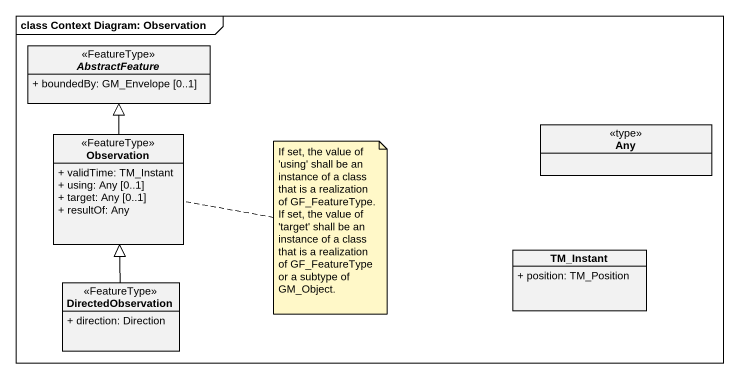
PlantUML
@startuml
mainframe class Context Diagram: Observation
hide circle
hide empty members
skinparam classAttributeIconSize 0
abstract class AbstractFeature <<FeatureType>> {
  + boundedBy: GM_Envelope [0..1]
}
class Any <<type>>
class Observation <<FeatureType>> {
  + validTime: TM_Instant
  + using: Any [0..1]
  + target: Any [0..1]
  + resultOf: Any
}
class TM_Instant {
  + position: TM_Position
}
class DirectedObservation <<FeatureType>> {
  + direction: Direction
}
Observation -up-|> AbstractFeature
DirectedObservation -up-|> Observation
note right of Observation
  If set, the value of 'using' shall be an instance of a class that is a realization of GF_FeatureType.
  If set, the value of 'target' shall be an instance of a class that is a realization of GF_FeatureType or a subtype of GM_Object.
end note
@enduml
